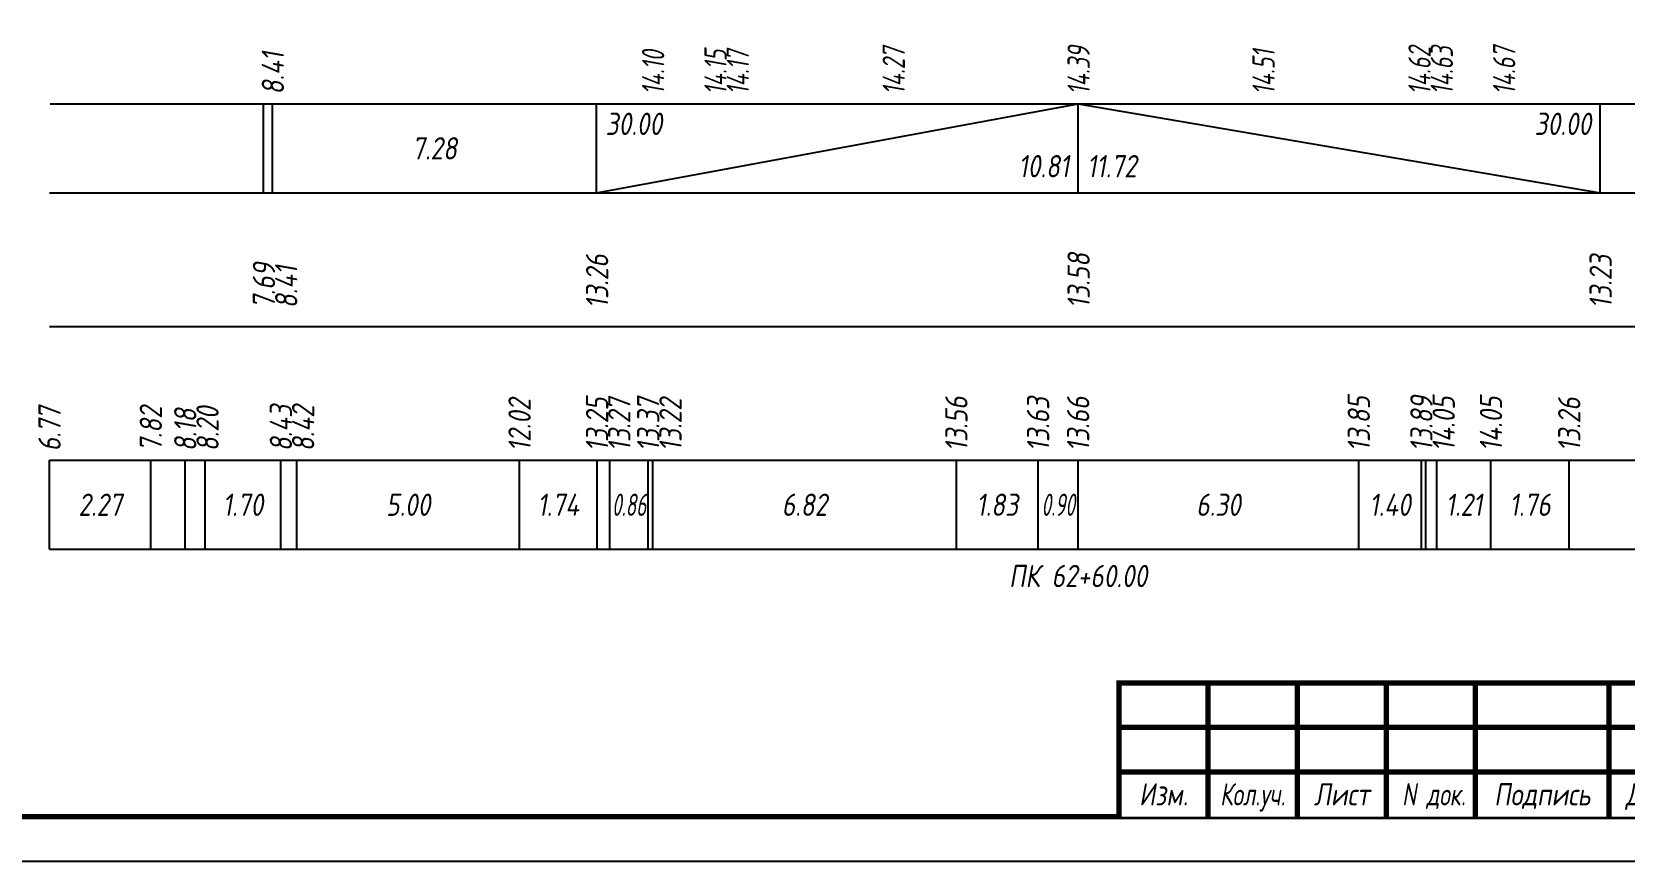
# Model space of a CAD drawing. Extents: x -717 to 1451, y -133302 to 233.
# Drawn here: x 78 to 256.7, y -98611.4 to -98518.3 of the extents above; entities that cross this region are included whole.
import ezdxf
from ezdxf.enums import TextEntityAlignment as Align

# ---------------------------------------------------------------- set-up
doc = ezdxf.new("R2010")
doc.units = 0
for name, color, linetype in [('Зарамочное оформление', 7, 'Continuous'), ('Код_510', 7, 'Continuous'), ('Код_514', 1, 'Continuous'), ('Код_516', 1, 'Continuous'), ('Подписи поперечников', 7, 'Continuous'), ('Таблица', 7, 'Continuous')]:
    doc.layers.add(name, color=color, linetype=linetype)
doc.styles.add('М', font='romand.shx', dxfattribs={"width": 0.8, "oblique": 10, "height": 2.5})

# ---------------------------------------------------------------- blocks, each defined once
blk = doc.blocks.new('Штамп')
at = {"linetype": 'Continuous'}
blk.add_wipeout([(199.95, -411.25), (384.95, -411.25), (384.95, -426.25), (199.95, -426.25)], dxfattribs=at).dxf.layer = 'Зарамочное оформление'
at = {"layer": 'Зарамочное оформление', "linetype": 'Continuous', "lineweight": -3, "const_width": 0.6, "flags": 128}
for points in [[(199.95, -426.25), (199.95, -411.25), (384.95, -411.25)], [(209.95, -411.25), (209.95, -426.25)], [(219.95, -411.25), (219.95, -426.25)], [(229.95, -411.25), (229.95, -426.25)], [(239.95, -411.25), (239.95, -426.25)], [(254.95, -411.25), (254.95, -426.25)], [(199.95, -416.25), (264.95, -416.25)], [(199.95, -421.25), (264.95, -421.25)]]:
    blk.add_lwpolyline(points, dxfattribs=at)
at = {"layer": 'Зарамочное оформление', "linetype": 'Continuous', "style": 'М', "oblique": 10}
for s, width, p in [('Изм.', 0.8, (204.95, -423.75)), ('Кол.уч.', 0.7, (214.95, -423.75)), ('Лист', 0.8, (224.95, -423.75)), ('N док.', 0.7, (235.28, -423.75)), ('Подпись', 0.8, (247.45, -423.75)), ('Дата', 0.8, (259.95, -423.75))]:
    blk.add_text(s, height=2.5, dxfattribs=dict(at, width=width)).set_placement(p, align=Align.MIDDLE_CENTER)
blk = doc.blocks.new('шифр')
blk.add_blockref('Штамп', (0, -98240))

msp = doc.modelspace()

# ---------------------------------------------------------------- linework, layer by layer
at = {"flags": 128}
msp.add_lwpolyline([(-30.054, -98611.421), (389.946, -98611.421), (389.946, -98314.421), (-30.054, -98314.421)], close=True, dxfattribs=at)
at = {"const_width": 0.6, "flags": 128}
msp.add_lwpolyline([(-10.054, -98606.421), (384.946, -98606.421), (384.946, -98319.421), (-10.054, -98319.421)], close=True, dxfattribs=at)
at = {"layer": 'Код_510'}
for p, q in [((79.946, -98576.421), (79.946, -98566.421)), ((91.308, -98576.421), (91.308, -98566.421)), ((95.172, -98576.421), (95.172, -98566.421)), ((97.396, -98576.421), (97.396, -98566.421)), ((105.901, -98576.421), (105.901, -98566.421)), ((107.702, -98576.421), (107.702, -98566.421)), ((132.683, -98576.421), (132.683, -98566.421)), ((141.382, -98576.421), (141.382, -98566.421)), ((142.828, -98576.421), (142.828, -98566.421)), ((147.123, -98576.421), (147.123, -98566.421)), ((147.623, -98576.421), (147.623, -98566.421)), ((181.703, -98576.421), (181.703, -98566.421)), ((190.877, -98576.421), (190.877, -98566.421)), ((195.369, -98576.421), (195.369, -98566.421)), ((226.864, -98576.421), (226.864, -98566.421)), ((233.888, -98576.421), (233.888, -98566.421)), ((234.388, -98576.421), (234.388, -98566.421)), ((235.63, -98576.421), (235.63, -98566.421)), ((241.695, -98576.421), (241.695, -98566.421)), ((250.476, -98576.421), (250.476, -98566.421))]:
    msp.add_line(p, q, dxfattribs=at)
at = {"layer": 'Код_516'}
for p, q in [((103.946, -98536.421), (103.946, -98526.421)), ((104.946, -98536.421), (104.946, -98526.421)), ((104.946, -98536.421), (104.946, -98526.421)), ((141.333, -98536.421), (141.333, -98526.421)), ((141.333, -98536.421), (195.369, -98526.421)), ((195.369, -98536.421), (195.369, -98526.421)), ((195.369, -98526.421), (253.945, -98536.421)), ((253.945, -98536.421), (253.945, -98526.421))]:
    msp.add_line(p, q, dxfattribs=at)
at = {"layer": 'Таблица'}
for p, q in [((80, -98526.421), (302.975, -98526.421)), ((79.946, -98536.421), (302.921, -98536.421)), ((79.946, -98551.421), (302.921, -98551.421)), ((79.946, -98566.421), (302.921, -98566.421)), ((79.946, -98576.421), (302.921, -98576.421))]:
    msp.add_line(p, q, dxfattribs=at)

# ---------------------------------------------------------------- texts
at = {"layer": 'Код_510', "style": 'М', "oblique": 10, "width": 0.8}
for s, p in [('8.43', (105.901, -98565.421)), ('8.42', (108.401, -98565.421)), ('12.02', (132.683, -98565.421)), ('13.25', (141.382, -98565.421)), ('13.27', (143.882, -98565.421)), ('13.37', (147.123, -98565.421)), ('13.22', (149.623, -98565.421)), ('13.56', (181.703, -98565.421)), ('13.63', (190.877, -98565.421)), ('13.66', (195.369, -98565.421)), ('13.85', (226.864, -98565.421)), ('13.89', (233.888, -98565.421)), ('14.05', (236.388, -98565.421)), ('14.05', (241.695, -98565.421)), ('13.26', (250.476, -98565.421)), ('6.77', (79.946, -98565.421)), ('7.82', (91.308, -98565.421)), ('8.18', (95.172, -98565.421)), ('8.20', (97.672, -98565.421))]:
    msp.add_text(s, height=2.5, rotation=90, dxfattribs=at).set_placement(p, align=Align.MIDDLE_LEFT)
at = {"layer": 'Код_510', "style": 'М', "oblique": 10}
for s, width, p in [('2.27', 0.8, (85.627, -98571.421)), ('1.70', 0.8, (101.649, -98571.421)), ('5.00', 0.8, (120.193, -98571.421)), ('1.74', 0.8, (137.032, -98571.421)), ('0.86', 0.6, (144.975, -98571.421)), ('6.82', 0.8, (164.663, -98571.421)), ('1.83', 0.8, (186.29, -98571.421)), ('0.90', 0.6, (193.123, -98571.421)), ('6.30', 0.8, (211.116, -98571.421)), ('1.40', 0.8, (230.376, -98571.421)), ('1.21', 0.8, (238.663, -98571.421)), ('1.76', 0.8, (246.086, -98571.421))]:
    msp.add_text(s, height=2.5, dxfattribs=dict(at, width=width)).set_placement(p, align=Align.MIDDLE_CENTER)
at = {"layer": 'Код_514', "style": 'М', "oblique": 10}
for s, width, p in [('8.41', 0.8, (105, -98525.382)), ('14.10', 0.7, (147.674, -98525.382)), ('14.15', 0.7, (154.674, -98525.382)), ('14.17', 0.7, (157.174, -98525.382)), ('14.27', 0.7, (174.674, -98525.382)), ('14.39', 0.7, (195.424, -98525.382)), ('14.51', 0.7, (216.174, -98525.382)), ('14.62', 0.7, (233.674, -98525.382)), ('14.63', 0.7, (236.174, -98525.382)), ('14.67', 0.7, (243.174, -98525.382))]:
    msp.add_text(s, height=2.5, rotation=90, dxfattribs=dict(at, width=width)).set_placement(p, align=Align.MIDDLE_LEFT)
at = {"layer": 'Код_516', "style": 'М', "oblique": 10, "width": 0.8}
msp.add_text('30.00', height=2.5, dxfattribs=at).set_placement((142.333, -98527.421), align=Align.TOP_LEFT)
msp.add_text('30.00', height=2.5, dxfattribs=at).set_placement((252.945, -98527.421), align=Align.TOP_RIGHT)
msp.add_text('7.28', height=2.5, dxfattribs=at).set_placement((123.139, -98531.421), align=Align.MIDDLE_CENTER)
msp.add_text('10.81', height=2.5, dxfattribs=at).set_placement((194.369, -98535.421), align=Align.BOTTOM_RIGHT)
msp.add_text('11.72', height=2.5, dxfattribs=at).set_placement((196.369, -98535.421), align=Align.BOTTOM_LEFT)
for s, p in [('13.26', (141.387, -98549.371)), ('13.58', (195.424, -98549.371)), ('13.23', (254, -98549.371)), ('7.69', (104, -98549.371)), ('8.41', (106.5, -98549.371))]:
    msp.add_text(s, height=2.5, rotation=90, dxfattribs=at).set_placement(p, align=Align.MIDDLE_LEFT)
at = {"layer": 'Подписи поперечников', "style": 'М', "oblique": 10, "width": 0.8}
msp.add_text('ПК 62+60.00', height=2.5, dxfattribs=at).set_placement((195.369, -98581.421), align=Align.BOTTOM_CENTER)

# ---------------------------------------------------------------- next in the draw order: block references
msp.add_blockref('шифр', (0, 59.829))

doc.saveas('drawing.dxf')
